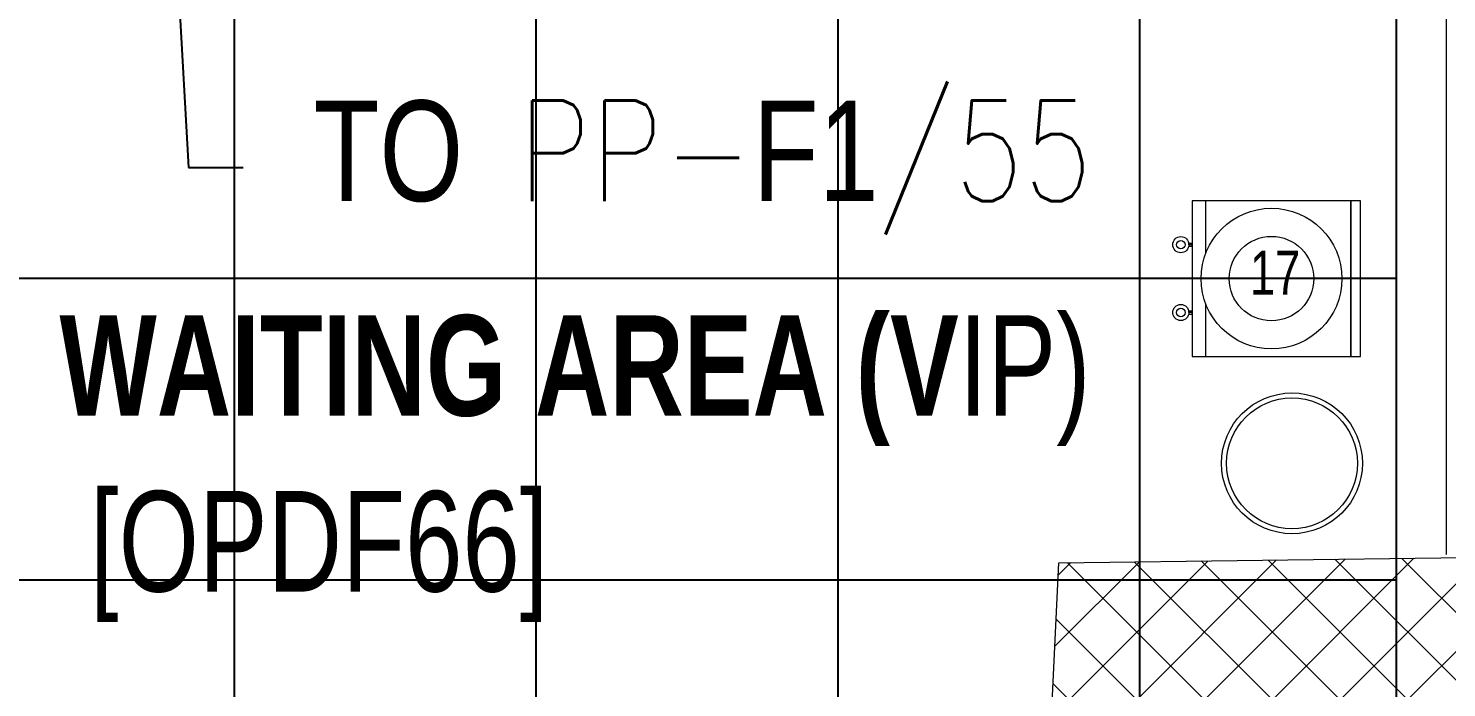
# Model space of a CAD drawing. Extents: x -178977 to 231842, y -29287 to 19916.
# Drawn here: x 10387 to 13206, y 1375 to 2687 of the extents above; entities that cross this region are included whole.
import ezdxf
from ezdxf import colors
from ezdxf.entities.mleader import LeaderData, LeaderLine
from ezdxf.math import Vec2, Vec3

# ---------------------------------------------------------------- set-up
doc = ezdxf.new("R2010")
doc.units = 0
doc.header["$LTSCALE"] = 0.25
doc.linetypes.add('DASHDOT', pattern=[25.4, 12.7, -6.35, 0, -6.35])
for name, color, linetype, lineweight in [('01-First Floor-FUR$0$72_EGR_BASE_TEXT', 252, 'Continuous', 5), ('01-First Floor-FUR$0$72_EGR_EQP_TAG', 142, 'Continuous', 5), ('01-First Floor-FUR$0$C-HYDR-CTCH', 251, 'Continuous', 5), ('01-First Floor-FUR$0$Hatch', 252, 'Continuous', 5), ('01-First Floor-FUR$0$LOADING', 253, 'Continuous', 5), ('01-First Floor-FUR$0$Walls', 251, 'Continuous', 5), ('E-LITE-CIRC', 6, 'Continuous', 25), ('E-LITE-CLNG-CNDT', 6, 'DASHDOT', 35)]:
    doc.layers.add(name, color=color, linetype=linetype, lineweight=lineweight)
doc.layers.add('01-First Floor-FUR$0$FALSE CEILING', color=251, linetype='Continuous')
doc.styles.add('01-First Floor-FUR$0$X3G_ENTITY_257CFD', font='swisscl.ttf', dxfattribs={"height": 200})
doc.styles.add('01-First Floor-FUR$0$X3G_ENTITY_9EC9', font='swisscl.ttf', dxfattribs={"height": 0.2})
doc.styles.add('01-First Floor-FUR$0$X3G_ENTITY_9F38', font='swisscl.ttf', dxfattribs={"height": 0.2})
doc.styles.add('DC_SIMPLEX', font='SIMPLEX.shx', dxfattribs={"width": 0.7})

# ---------------------------------------------------------------- blocks, each defined once
blk = doc.blocks.new('01-First Floor-FUR$0$WATER DISPENSER1')
at = {"layer": '01-First Floor-FUR$0$LOADING'}
for p, q in [((39.296, -0.3448), (39.1904, -0.3448)), ((39.5004, -0.3448), (39.3949, -0.3448))]:
    blk.add_line(p, q, dxfattribs=at)
blk.add_lwpolyline([(39.5004, -0.6333), (39.5004, -0.3183), (39.1904, -0.3183), (39.1904, -0.6333), (39.5004, -0.6333)], dxfattribs=at)
for points in [[(39.2749, -0.3183), (39.278, -0.3183), (39.278, -0.3118), (39.2749, -0.3118)], [(39.281, -0.3183), (39.278, -0.3183), (39.278, -0.3118), (39.281, -0.3118)], [(39.4098, -0.3183), (39.4129, -0.3183), (39.4129, -0.3118), (39.4098, -0.3118)], [(39.416, -0.3183), (39.4129, -0.3183), (39.4129, -0.3118), (39.416, -0.3118)], [(39.5004, -0.6333), (39.1904, -0.6333), (39.1904, -0.6529), (39.5004, -0.6529)]]:
    blk.add_lwpolyline(points, close=True, dxfattribs=at)
for centre, radius in [((39.278, -0.2956), 0.0161), ((39.4129, -0.2956), 0.0161), ((39.278, -0.2956), 0.00834), ((39.4129, -0.2956), 0.00834), ((39.3454, -0.4758), 0.14), ((39.3454, -0.4758), 0.084)]:
    blk.add_circle(centre, radius, dxfattribs=at)
blk = doc.blocks.new('01-First Floor-FUR$0$WM00001-P')
at = {"layer": '01-First Floor-FUR$0$LOADING'}
for radius in [0.14, 0.13]:
    blk.add_circle((0, 0), radius, dxfattribs=at)
blk = doc.blocks.new('01-First Floor-FUR')
at = {"layer": '01-First Floor-FUR$0$Hatch'}
h = blk.add_hatch(dxfattribs=at)
h.set_pattern_fill('ANSI37', color=256, scale=30)
h.set_pattern_definition([(45, (-1823.345, -13062.25), (-67.35192, 67.35192), []), (135, (-1823.345, -13062.25), (-67.35192, -67.35192), [])])
h.paths.add_polyline_path([(49129.3, 8855.6), (48525.4, 8847.5), (48529.3, 8559.1), (49133.2, 8567.2)])
h.paths.add_polyline_path([(41968.6, 8847.9), (41385, 8842.5), (41365.1, 8551.1), (41948.6, 8556.5)])
h.paths.add_polyline_path([(27591.6, 8840.5), (26992.5, 8836.4), (26986.8, 8543.4), (27585.9, 8547.5)])
h.paths.add_polyline_path([(34776.8, 8842.7), (34175.6, 8835.2), (34167.4, 8549.5), (34768.6, 8557)])
h.paths.add_polyline_path([(20372.4, 8849.8), (19765.9, 8827.9), (19780.4, 8535.4), (20386.9, 8557.2)])
h.paths.add_polyline_path([(13635.8, 8839.4), (12413.8, 8863.3), (12407.4, 8567.2), (13629.3, 8543.3)])
h.paths.add_polyline_path([(13649.8, 1639.3), (12434.8, 1623.6), (12421.4, 1331.2), (13636.4, 1346.9)])
h.paths.add_polyline_path([(13623.8, -5553.9), (12420.7, -5569.8), (12415, -5862.9), (13618.1, -5846.9)])
h.paths.add_polyline_path([(13642.3, -12752.6), (12445.6, -12764), (12448.4, -13058.5), (13645.1, -13047)])
h.paths.add_polyline_path([(6007.3, -12750.5), (5403.7, -12754.2), (5414.4, -13039.6), (6017.9, -13035.9)])
h.paths.add_polyline_path([(5991.8, -5552.5), (5395, -5550.9), (5394.9, -5852.1), (5991.7, -5853.6)])
h.paths.add_polyline_path([(6001.7, 1637.1), (5382.4, 1638.3), (5371.8, 1335.4), (5991.1, 1334.1)])
h.paths.add_polyline_path([(5978.4, 8816.5), (5377.7, 8830.9), (5374.1, 8541.3), (5974.8, 8526.8)])
h.paths.add_polyline_path([(-1220.7, 8814.6), (-1823.3, 8837.3), (-1821.5, 8549), (-1218.8, 8526.3)])
h.paths.add_polyline_path([(-1213, -5563.7), (-1815, -5570.7), (-1811.6, -5862.3), (-1209.6, -5855.3)])
h.paths.add_polyline_path([(-1195.5, -12758.3), (-1793.9, -12759.3), (-1789, -13060), (-1190.6, -13059)])
h.paths.add_polyline_path([(20391.2, -12745), (19785.5, -12758), (19791.3, -13059.2), (20396.9, -13046.2)])
h.paths.add_polyline_path([(20384.7, -5552.6), (19790.3, -5570.1), (19792.4, -5866.7), (20386.8, -5849.1)])
h.paths.add_polyline_path([(20376, 1655.5), (19777, 1647.8), (19781.1, 1347.6), (20380, 1355.3)])
h.paths.add_polyline_path([(27576.3, 1640.2), (26974.4, 1644.9), (26978.6, 1352.8), (27580.6, 1348.1)])
h.paths.add_polyline_path([(27580.1, -5542.5), (26976.2, -5560), (26989.7, -5860.1), (27589.8, -5839.1)])
h.paths.add_polyline_path([(27596.2, -12758.5), (26992.3, -12751.9), (26990, -13037.6), (27593.8, -13044.2)])
h.paths.add_polyline_path([(34794.7, -12748), (34197.4, -12762.6), (34206.4, -13062.3), (34803.7, -13047.7)])
h.paths.add_polyline_path([(34787.4, -5559.7), (34186.1, -5557.7), (34187.2, -5855), (34788.5, -5856.9)])
h.paths.add_polyline_path([(34750.9, 1644.2), (34170.1, 1648.9), (34189.8, 1359), (34770.6, 1354.3)])
h.paths.add_polyline_path([(41954.3, 1643.4), (41356.7, 1657.2), (41358.7, 1365.3), (41956.3, 1351.5)])
h.paths.add_polyline_path([(41955.3, -5555.1), (41386.9, -5562.7), (41388.7, -5856.9), (41957.1, -5849.3)])
h.paths.add_polyline_path([(41992.3, -12752.3), (41387.1, -12754.9), (41388.4, -13059.5), (41993.7, -13056.8)])
h.paths.add_polyline_path([(49166.6, -12752.8), (48578.6, -12736.7), (48565.4, -13043.9), (49153.3, -13060)])
h.paths.add_polyline_path([(49150.8, -5553.4), (48547.6, -5552.3), (48545.6, -5848.8), (49148.8, -5849.9)])
at = {"layer": '01-First Floor-FUR$0$C-HYDR-CTCH', "elevation": 0, "flags": 128}
blk.add_lwpolyline([(12434.8, 1623.6), (13649.8, 1639.3), (13636.4, 1346.9), (12421.4, 1331.2), (12434.8, 1623.6)], dxfattribs=at)
at = {"layer": '01-First Floor-FUR$0$FALSE CEILING', "linetype": 'Continuous'}
for p, q in [((10796.4, -810), (10796.4, 3760)), ((11396.4, -810), (11396.4, 3760)), ((11996.4, -810), (11996.4, 3760)), ((12596.4, -810), (12596.4, 3760)), ((8396.4, 2190), (13106, 2190)), ((8396.4, 1590), (13106, 1590))]:
    blk.add_line(p, q, dxfattribs=at)
at = {"layer": '01-First Floor-FUR$0$FALSE CEILING'}
blk.add_lwpolyline([(9507.9, -810), (8396.4, 301.4), (8396.4, 3760), (13106, 3760), (13106, -810), (9507.9, -810)], dxfattribs=at)
at = {"layer": '01-First Floor-FUR$0$Walls'}
for p, q in [((13206, 1640), (13206, 5210)), ((13106, 1640), (13106, 3760))]:
    blk.add_line(p, q, dxfattribs=at)
at = {"layer": '01-First Floor-FUR$0$LOADING', "xscale": 1000, "yscale": 1000, "zscale": 1000, "rotation": 89.99999999999991}
blk.add_blockref('01-First Floor-FUR$0$WATER DISPENSER1', (12382, -37156.4, -0.1), dxfattribs=at)
at = {"layer": '01-First Floor-FUR$0$LOADING', "extrusion": (-2.24019e-05, -2.23861e-18, -1), "xscale": -1000, "yscale": 1000, "zscale": 1000, "rotation": 180}
blk.add_blockref('01-First Floor-FUR$0$WM00001-P', (-12898.5, 1821.5, -0.2), dxfattribs=at)
at = {"layer": '01-First Floor-FUR$0$72_EGR_BASE_TEXT', "char_height": 200, "attachment_point": 2}
for s, insert, style in [('{\\fSwis721 LtCn BT|b1|i0|c0|p34;WAITING AREA (V}IP)', (11473.3, 2116.2, 0), '01-First Floor-FUR$0$X3G_ENTITY_9EC9'), ('[OPDF66]', (10964.8, 1766.4), '01-First Floor-FUR$0$X3G_ENTITY_9F38')]:
    blk.add_mtext(s, dxfattribs=dict(at, insert=insert, style=style))
at = {"layer": '01-First Floor-FUR$0$72_EGR_EQP_TAG', "insert": (12864.9, 2244.5, -0.1), "char_height": 87.47, "attachment_point": 2, "style": '01-First Floor-FUR$0$X3G_ENTITY_257CFD'}
blk.add_mtext('17', dxfattribs=at)
blk = doc.blocks.new('ARR0W')
at = {"color": 45}
blk.add_ellipse((0, 0), major_axis=(0.4, 0), ratio=0.4, dxfattribs=at)
at = {"color": 45, "ltscale": 0.5}
blk.add_solid([(-1.4, 0.167), (-0.4, 0), (-1.4, -0.167)], dxfattribs=at)

msp = doc.modelspace()

# ---------------------------------------------------------------- block references
at = {"layer": 'E-LITE-CLNG-CNDT'}
msp.add_blockref('01-First Floor-FUR', (0, 0), dxfattribs=at)

# ---------------------------------------------------------------- leaders
at = {"layer": 'E-LITE-CIRC'}
ml = msp.add_multileader_mtext('Standard', dxfattribs=at)
ml.set_content('{\\Fdc_el_romans|c0;\\W0.8;TO\\Fromans|c0; \\Fsimplex|c0;PP-\\Fdc_el_romans|c0;F1\\Fsimplex|c0;/55}', color=256, style='DC_SIMPLEX')
ml.set_leader_properties()
ml.set_arrow_properties(name='ARR0W')
ml.build(insert=Vec2(0, 0))
ml.multileader.update_dxf_attribs({"dogleg_length": 200, "arrow_head_size": 140, "scale": 100})
ctx = ml.context
ctx.base_point, ctx.scale, ctx.char_height, ctx.arrow_head_size, ctx.landing_gap_size, ctx.plane_origin, ctx.plane_x_axis, ctx.plane_y_axis = Vec3(10813.9, 2410, 0), 100, 200, 140, 140, Vec3(23000.4, -2595.5, 0), Vec3(1, 0.000001, 0), Vec3(-0.000001, 1, 0)
notes = []
notes.append((ctx, [(0, (1, 1, 0), (10705.1, 2410, 0), (1, 0.000001, 0), 108.8, [(0, [(10656.8, 3265, 0)], 0, [])])]))
ctx.mtext.insert, ctx.mtext.text_direction, ctx.mtext.rotation, ctx.mtext.flow_direction = Vec3(10953.9, 2543.3, 0), Vec3(1, 0.000001, 0), 0.000001, 5
for ctx, leaders in notes:
    for number, flags, end, landing, length, lines in leaders:
        leader = LeaderData()
        leader.index, (leader.has_last_leader_line, leader.has_dogleg_vector, leader.attachment_direction) = number, flags
        leader.last_leader_point, leader.dogleg_vector, leader.dogleg_length = Vec3(end), Vec3(landing), length
        for number, points, colour, breaks in lines:
            line = LeaderLine()
            line.index, line.vertices, line.color, line.breaks = number, Vec3.list(points), colors.encode_raw_color(colour), breaks
            leader.lines.append(line)
        ctx.leaders.append(leader)

doc.saveas('drawing.dxf')
